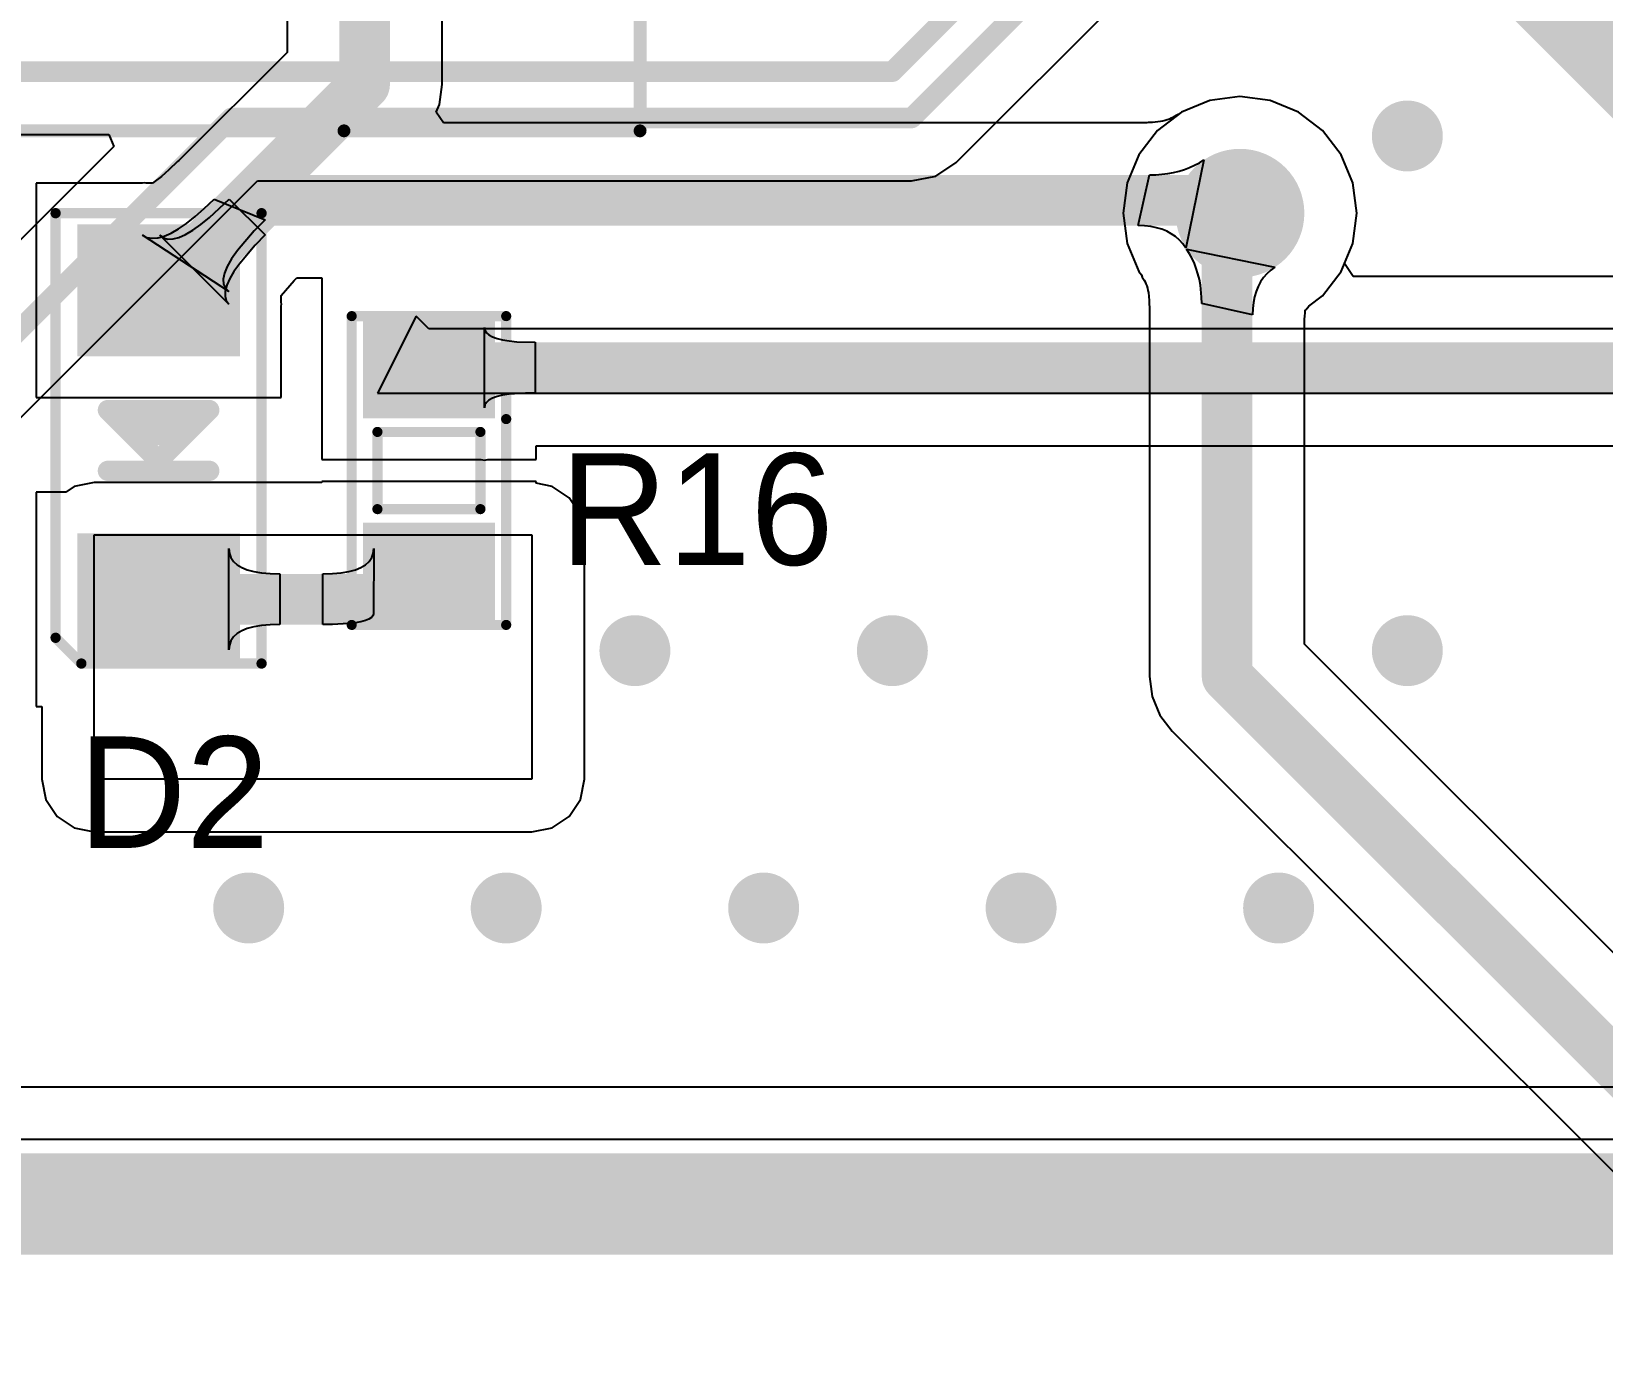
# Model space of a CAD drawing. Header units: millimetres. Extents: x -0.28 to 4.38, y -0.01 to 4.88.
# Drawn here: x 1.456 to 2.066, y 3.223 to 3.736 of the extents above; entities that cross this region are included whole.
import ezdxf

# ---------------------------------------------------------------- set-up
doc = ezdxf.new("R2010")
doc.units = ezdxf.units.MM
doc.header["$MEASUREMENT"] = 0
for name, color, linetype in [('BottomLayer', 5, 'Continuous'), ('BottomSolder', 6, 'Continuous'), ('MultiLayer', 9, 'Continuous'), ('PadHoleLayer', 156, 'Continuous'), ('TopLayer', 1, 'Continuous'), ('TopOverlay', 2, 'Continuous'), ('TopPaste', 8, 'Continuous'), ('TopSolder', 216, 'Continuous'), ('ViaHoleLayer', 16, 'Continuous')]:
    doc.layers.add(name, color=color, linetype=linetype)

# ---------------------------------------------------------------- blocks, each defined once
blk = doc.blocks.new('USB_C3_23')
at = {"layer": 'BottomLayer'}
for points, const_width in [([(-0.066, 0.0635, 1), (-0.036, 0.0635, 1)], 0.03), ([(0.033, 0.0635, 1), (0.063, 0.0635, 1)], 0.03), ([(-0.26, -0.02, 1), (-0.21, -0.02, 1)], 0.05), ([(0.22, -0.02, 1), (0.27, -0.02, 1)], 0.05), ([(-0.26, -0.07, 1), (-0.21, -0.07, 1)], 0.05), ([(0.22, -0.07, 1), (0.27, -0.07, 1)], 0.05), ([(-0.066, -0.0625, 1), (-0.036, -0.0625, 1)], 0.03), ([(0.033, -0.0635, 1), (0.063, -0.0635, 1)], 0.03)]:
    blk.add_lwpolyline(points, format="xyb", close=True, dxfattribs=dict(at, const_width=const_width))
at = {"layer": 'BottomLayer', "const_width": 0.1}
for points in [[(-0.235, -0.07), (-0.235, -0.02)], [(0.245, -0.07), (0.245, -0.02)]]:
    blk.add_lwpolyline(points, dxfattribs=at)
at = {"layer": 'BottomSolder'}
for points, const_width in [([(-0.067, 0.0635, 1), (-0.035, 0.0635, 1)], 0.032), ([(0.032, 0.0635, 1), (0.064, 0.0635, 1)], 0.032), ([(-0.261, -0.02, 1), (-0.209, -0.02, 1)], 0.052), ([(0.219, -0.02, 1), (0.271, -0.02, 1)], 0.052), ([(-0.261, -0.07, 1), (-0.209, -0.07, 1)], 0.052), ([(0.219, -0.07, 1), (0.271, -0.07, 1)], 0.052), ([(-0.067, -0.0625, 1), (-0.035, -0.0625, 1)], 0.032), ([(0.032, -0.0635, 1), (0.064, -0.0635, 1)], 0.032)]:
    blk.add_lwpolyline(points, format="xyb", close=True, dxfattribs=dict(at, const_width=const_width))
at = {"layer": 'BottomSolder', "const_width": 0.104}
for points in [[(-0.235, -0.07), (-0.235, -0.02)], [(0.245, -0.07), (0.245, -0.02)]]:
    blk.add_lwpolyline(points, dxfattribs=at)
at = {"layer": 'MultiLayer'}
for points, const_width in [([(-0.066, 0.0635, 1), (-0.036, 0.0635, 1)], 0.03), ([(0.033, 0.0635, 1), (0.063, 0.0635, 1)], 0.03), ([(-0.26, -0.02, 1), (-0.21, -0.02, 1)], 0.05), ([(0.22, -0.02, 1), (0.27, -0.02, 1)], 0.05), ([(-0.26, -0.07, 1), (-0.21, -0.07, 1)], 0.05), ([(0.22, -0.07, 1), (0.27, -0.07, 1)], 0.05), ([(-0.066, -0.0625, 1), (-0.036, -0.0625, 1)], 0.03), ([(0.033, -0.0635, 1), (0.063, -0.0635, 1)], 0.03)]:
    blk.add_lwpolyline(points, format="xyb", close=True, dxfattribs=dict(at, const_width=const_width))
at = {"layer": 'MultiLayer', "const_width": 0.1}
for points in [[(-0.235, -0.07), (-0.235, -0.02)], [(0.245, -0.07), (0.245, -0.02)]]:
    blk.add_lwpolyline(points, dxfattribs=at)
at = {"layer": 'PadHoleLayer'}
for points, const_width in [([(-0.05887, 0.0635, 1), (-0.04313, 0.0635, 1)], 0.01575), ([(0.04013, 0.0635, 1), (0.05587, 0.0635, 1)], 0.01575), ([(-0.21285, -0.04254), (-0.21285, -0.04746, -1), (-0.25715, -0.04746), (-0.25715, -0.04254, -1)], 0.01476), ([(0.26715, -0.04254), (0.26715, -0.04746, -1), (0.22285, -0.04746), (0.22285, -0.04254, -1)], 0.01476), ([(-0.05887, -0.0625, 1), (-0.04313, -0.0625, 1)], 0.01575), ([(0.04013, -0.0635, 1), (0.05587, -0.0635, 1)], 0.01575)]:
    blk.add_lwpolyline(points, format="xyb", close=True, dxfattribs=dict(at, const_width=const_width))
at = {"layer": 'TopLayer'}
for points, const_width in [([(-0.066, 0.0635, 1), (-0.036, 0.0635, 1)], 0.03), ([(0.033, 0.0635, 1), (0.063, 0.0635, 1)], 0.03), ([(-0.26, -0.02, 1), (-0.21, -0.02, 1)], 0.05), ([(0.22, -0.02, 1), (0.27, -0.02, 1)], 0.05), ([(-0.26, -0.07, 1), (-0.21, -0.07, 1)], 0.05), ([(0.22, -0.07, 1), (0.27, -0.07, 1)], 0.05), ([(-0.066, -0.0625, 1), (-0.036, -0.0625, 1)], 0.03), ([(0.033, -0.0635, 1), (0.063, -0.0635, 1)], 0.03)]:
    blk.add_lwpolyline(points, format="xyb", close=True, dxfattribs=dict(at, const_width=const_width))
at = {"layer": 'TopLayer', "const_width": 0.1}
for points in [[(-0.235, -0.07), (-0.235, -0.02)], [(0.245, -0.07), (0.245, -0.02)]]:
    blk.add_lwpolyline(points, dxfattribs=at)
at = {"layer": 'TopOverlay', "const_width": 0.005}
for points in [[(-0.24, 0.21), (0.24, 0.21)], [(-0.24, 0.21), (-0.24, 0.1855)], [(0.24, -0.2345), (0.24, 0.21)], [(-0.24, -0.1445), (-0.24, 0.1855)], [(-0.165, 0.0855), (-0.095, 0.1555)], [(-0.095, 0.1555), (0.065, 0.1555)], [(0.065, 0.1555), (0.095, 0.1555)], [(0.095, 0.1555), (0.165, 0.0855)], [(-0.145, 0.0755), (-0.085, 0.1355)], [(-0.085, 0.1355), (0.085, 0.1355)], [(0.085, 0.1355), (0.145, 0.0755)], [(-0.165, -0.1445), (-0.165, 0.0855)], [(0.165, -0.1445), (0.165, 0.0855)], [(-0.145, -0.1245), (-0.145, 0.0755)], [(0.145, -0.1245), (0.145, 0.0755)], [(-0.105, 0.0355), (0.095, 0.0355)], [(-0.105, -0.0345), (-0.105, 0.0355)], [(0.095, -0.0345), (0.095, 0.0355)], [(-0.105, -0.0345), (0.095, -0.0345)], [(-0.145, -0.1245), (0.145, -0.1245)], [(-0.24, -0.2345), (-0.24, -0.1445)], [(-0.165, -0.1445), (0.165, -0.1445)], [(-0.24, -0.2345), (0.24, -0.2345)], [(-0.165, -0.2345), (0.125, -0.2345)]]:
    blk.add_lwpolyline(points, dxfattribs=at)
at = {"layer": 'TopOverlay', "const_width": 0.0025}
for points in [[(-0.24125, 0.21, 1), (-0.23875, 0.21, 1)], [(-0.24125, 0.21, 1), (-0.23875, 0.21, 1)], [(0.23875, 0.21, 1), (0.24125, 0.21, 1)], [(0.23875, 0.21, 1), (0.24125, 0.21, 1)], [(-0.24125, 0.1855, 1), (-0.23875, 0.1855, 1)], [(-0.24125, 0.1855, 1), (-0.23875, 0.1855, 1)], [(-0.09625, 0.1555, 1), (-0.09375, 0.1555, 1)], [(-0.09625, 0.1555, 1), (-0.09375, 0.1555, 1)], [(0.06375, 0.1555, 1), (0.06625, 0.1555, 1)], [(0.06375, 0.1555, 1), (0.06625, 0.1555, 1)], [(0.09375, 0.1555, 1), (0.09625, 0.1555, 1)], [(0.09375, 0.1555, 1), (0.09625, 0.1555, 1)], [(-0.08625, 0.1355, 1), (-0.08375, 0.1355, 1)], [(-0.08625, 0.1355, 1), (-0.08375, 0.1355, 1)], [(0.08375, 0.1355, 1), (0.08625, 0.1355, 1)], [(0.08375, 0.1355, 1), (0.08625, 0.1355, 1)], [(-0.16625, 0.0855, 1), (-0.16375, 0.0855, 1)], [(-0.16625, 0.0855, 1), (-0.16375, 0.0855, 1)], [(0.16375, 0.0855, 1), (0.16625, 0.0855, 1)], [(0.16375, 0.0855, 1), (0.16625, 0.0855, 1)], [(-0.14625, 0.0755, 1), (-0.14375, 0.0755, 1)], [(-0.14625, 0.0755, 1), (-0.14375, 0.0755, 1)], [(0.14375, 0.0755, 1), (0.14625, 0.0755, 1)], [(0.14375, 0.0755, 1), (0.14625, 0.0755, 1)], [(-0.10625, 0.0355, 1), (-0.10375, 0.0355, 1)], [(-0.10625, 0.0355, 1), (-0.10375, 0.0355, 1)], [(0.09375, 0.0355, 1), (0.09625, 0.0355, 1)], [(0.09375, 0.0355, 1), (0.09625, 0.0355, 1)], [(-0.10625, -0.0345, 1), (-0.10375, -0.0345, 1)], [(-0.10625, -0.0345, 1), (-0.10375, -0.0345, 1)], [(0.09375, -0.0345, 1), (0.09625, -0.0345, 1)], [(0.09375, -0.0345, 1), (0.09625, -0.0345, 1)], [(-0.14625, -0.1245, 1), (-0.14375, -0.1245, 1)], [(-0.14625, -0.1245, 1), (-0.14375, -0.1245, 1)], [(0.14375, -0.1245, 1), (0.14625, -0.1245, 1)], [(0.14375, -0.1245, 1), (0.14625, -0.1245, 1)], [(-0.24125, -0.1445, 1), (-0.23875, -0.1445, 1)], [(-0.24125, -0.1445, 1), (-0.23875, -0.1445, 1)], [(-0.16625, -0.1445, 1), (-0.16375, -0.1445, 1)], [(-0.16625, -0.1445, 1), (-0.16375, -0.1445, 1)], [(0.16375, -0.1445, 1), (0.16625, -0.1445, 1)], [(0.16375, -0.1445, 1), (0.16625, -0.1445, 1)], [(-0.24125, -0.2345, 1), (-0.23875, -0.2345, 1)], [(-0.24125, -0.2345, 1), (-0.23875, -0.2345, 1)], [(-0.16625, -0.2345, 1), (-0.16375, -0.2345, 1)], [(0.12375, -0.2345, 1), (0.12625, -0.2345, 1)], [(0.23875, -0.2345, 1), (0.24125, -0.2345, 1)], [(0.23875, -0.2345, 1), (0.24125, -0.2345, 1)]]:
    blk.add_lwpolyline(points, format="xyb", close=True, dxfattribs=at)
at = {"layer": 'TopSolder'}
for points, const_width in [([(-0.067, 0.0635, 1), (-0.035, 0.0635, 1)], 0.032), ([(0.032, 0.0635, 1), (0.064, 0.0635, 1)], 0.032), ([(-0.261, -0.02, 1), (-0.209, -0.02, 1)], 0.052), ([(0.219, -0.02, 1), (0.271, -0.02, 1)], 0.052), ([(-0.261, -0.07, 1), (-0.209, -0.07, 1)], 0.052), ([(0.219, -0.07, 1), (0.271, -0.07, 1)], 0.052), ([(-0.067, -0.0625, 1), (-0.035, -0.0625, 1)], 0.032), ([(0.032, -0.0635, 1), (0.064, -0.0635, 1)], 0.032)]:
    blk.add_lwpolyline(points, format="xyb", close=True, dxfattribs=dict(at, const_width=const_width))
at = {"layer": 'TopSolder', "const_width": 0.104}
for points in [[(-0.235, -0.07), (-0.235, -0.02)], [(0.245, -0.07), (0.245, -0.02)]]:
    blk.add_lwpolyline(points, dxfattribs=at)
blk = doc.blocks.new('RES_SMD_0603_BIG_50')
at = {"layer": 'TopLayer'}
for points in [[(-0.05575, -0.02165), (-0.02425, -0.02165), (-0.05575, 0.02165), (-0.02425, 0.02165)], [(0.02425, -0.02165), (0.05575, -0.02165), (0.02425, 0.02165), (0.05575, 0.02165)]]:
    blk.add_solid(points, dxfattribs=at)
at = {"layer": 'TopOverlay', "const_width": 0.00394}
for points in [[(-0.06, 0.03), (0.06, 0.03)], [(-0.06, 0.03), (-0.06, -0.03)], [(0.06, 0.03), (0.06, -0.03)], [(-0.015, 0.02), (0.015, 0.02)], [(-0.015, 0.02), (-0.015, -0.02)], [(0.015, 0.02), (0.015, -0.02)], [(-0.015, -0.02), (0.015, -0.02)], [(-0.06, -0.03), (0.02, -0.03)], [(0.02, -0.03), (0.06, -0.03)]]:
    blk.add_lwpolyline(points, dxfattribs=at)
at = {"layer": 'TopOverlay', "const_width": 0.00197}
for points in [[(-0.06098, 0.03, 1), (-0.05902, 0.03, 1)], [(-0.06098, 0.03, 1), (-0.05902, 0.03, 1)], [(0.05902, 0.03, 1), (0.06098, 0.03, 1)], [(0.05902, 0.03, 1), (0.06098, 0.03, 1)], [(-0.01599, 0.02, 1), (-0.01402, 0.02, 1)], [(-0.01599, 0.02, 1), (-0.01402, 0.02, 1)], [(0.01401, 0.02, 1), (0.01598, 0.02, 1)], [(0.01401, 0.02, 1), (0.01598, 0.02, 1)], [(-0.01599, -0.02, 1), (-0.01402, -0.02, 1)], [(-0.01599, -0.02, 1), (-0.01402, -0.02, 1)], [(0.01401, -0.02, 1), (0.01598, -0.02, 1)], [(0.01401, -0.02, 1), (0.01598, -0.02, 1)], [(-0.06098, -0.03, 1), (-0.05902, -0.03, 1)], [(-0.06098, -0.03, 1), (-0.05902, -0.03, 1)], [(0.01901, -0.03, 1), (0.02098, -0.03, 1)], [(0.01901, -0.03, 1), (0.02098, -0.03, 1)], [(0.05902, -0.03, 1), (0.06098, -0.03, 1)], [(0.05902, -0.03, 1), (0.06098, -0.03, 1)]]:
    blk.add_lwpolyline(points, format="xyb", close=True, dxfattribs=at)
at = {"layer": 'TopPaste'}
for points in [[(-0.05575, -0.02165), (-0.02425, -0.02165), (-0.05575, 0.02165), (-0.02425, 0.02165)], [(0.02425, -0.02165), (0.05575, -0.02165), (0.02425, 0.02165), (0.05575, 0.02165)]]:
    blk.add_solid(points, dxfattribs=at)
at = {"layer": 'TopSolder'}
for points in [[(-0.05975, -0.02565), (-0.02025, -0.02565), (-0.05975, 0.02565), (-0.02025, 0.02565)], [(0.02025, -0.02565), (0.05975, -0.02565), (0.02025, 0.02565), (0.05975, 0.02565)]]:
    blk.add_solid(points, dxfattribs=at)
blk = doc.blocks.new('DIO_SMD_123_57')
at = {"layer": 'TopLayer'}
for points in [[(-0.08165, 0.02756), (-0.08165, -0.02756), (-0.03835, 0.02756), (-0.03835, -0.02756)], [(0.08165, 0.02756), (0.03835, 0.02756), (0.08165, -0.02756), (0.03835, -0.02756)]]:
    blk.add_solid(points, dxfattribs=at)
at = {"layer": 'TopOverlay'}
for points, const_width in [([(-0.075, 0.04), (-0.085, 0.03)], 0.004), ([(-0.075, 0.04), (0.09, 0.04)], 0.004), ([(0.09, 0.04), (0.09, -0.04)], 0.004), ([(-0.085, 0.03), (-0.085, -0.04)], 0.004), ([(-0.01012, 0.01969), (-0.01012, -0.01969)], 0.00787), ([(0.0135, 0.01969), (-0.00618, 0)], 0.00787), ([(0.0135, 0.01969), (0.0135, -0.01969)], 0.00787), ([(0.00957, 0.01181), (0.00957, -0.01181)], 0.00787), ([(0.00366, 0.00591), (0.00366, -0.00591)], 0.00787), ([(-0.00618, 0), (0.0135, -0.01969)], 0.00787), ([(-0.085, -0.04), (0.09, -0.04)], 0.004)]:
    blk.add_lwpolyline(points, dxfattribs=dict(at, const_width=const_width))
for points, const_width in [([(-0.076, 0.04, 1), (-0.074, 0.04, 1)], 0.002), ([(-0.076, 0.04, 1), (-0.074, 0.04, 1)], 0.002), ([(0.089, 0.04, 1), (0.091, 0.04, 1)], 0.002), ([(0.089, 0.04, 1), (0.091, 0.04, 1)], 0.002), ([(-0.086, 0.03, 1), (-0.084, 0.03, 1)], 0.002), ([(-0.086, 0.03, 1), (-0.084, 0.03, 1)], 0.002), ([(-0.01209, 0.01969, 1), (-0.00815, 0.01969, 1)], 0.00394), ([(0.01154, 0.01969, 1), (0.01547, 0.01969, 1)], 0.00394), ([(0.01154, 0.01969, 1), (0.01547, 0.01969, 1)], 0.00394), ([(0.0076, 0.01181, 1), (0.01154, 0.01181, 1)], 0.00394), ([(0.00169, 0.00591, 1), (0.00563, 0.00591, 1)], 0.00394), ([(-0.00815, 0, 1), (-0.00421, 0, 1)], 0.00394), ([(-0.00815, 0, 1), (-0.00421, 0, 1)], 0.00394), ([(0.00169, -0.00591, 1), (0.00563, -0.00591, 1)], 0.00394), ([(0.0076, -0.01181, 1), (0.01154, -0.01181, 1)], 0.00394), ([(-0.01209, -0.01969, 1), (-0.00815, -0.01969, 1)], 0.00394), ([(0.01154, -0.01969, 1), (0.01547, -0.01969, 1)], 0.00394), ([(0.01154, -0.01969, 1), (0.01547, -0.01969, 1)], 0.00394), ([(-0.086, -0.04, 1), (-0.084, -0.04, 1)], 0.002), ([(-0.086, -0.04, 1), (-0.084, -0.04, 1)], 0.002), ([(0.089, -0.04, 1), (0.091, -0.04, 1)], 0.002), ([(0.089, -0.04, 1), (0.091, -0.04, 1)], 0.002)]:
    blk.add_lwpolyline(points, format="xyb", close=True, dxfattribs=dict(at, const_width=const_width))
at = {"layer": 'TopPaste'}
for points in [[(-0.08165, 0.02756), (-0.08165, -0.02756), (-0.03835, 0.02756), (-0.03835, -0.02756)], [(0.08165, 0.02756), (0.03835, 0.02756), (0.08165, -0.02756), (0.03835, -0.02756)]]:
    blk.add_solid(points, dxfattribs=at)
at = {"layer": 'TopSolder'}
for points in [[(-0.08565, 0.03156), (-0.08565, -0.03156), (-0.03435, 0.03156), (-0.03435, -0.03156)], [(0.08565, 0.03156), (0.03435, 0.03156), (0.08565, -0.03156), (0.03435, -0.03156)]]:
    blk.add_solid(points, dxfattribs=at)

msp = doc.modelspace()

# ---------------------------------------------------------------- linework, layer by layer
at = {"layer": 'BottomLayer'}
for p, q in [((1.81476, 3.6847), (1.96559, 3.83553)), ((1.925, 3.71039), (1.91325, 3.70884)), ((1.93675, 3.70884), (1.925, 3.71039)), ((1.90231, 3.70431), (1.89291, 3.69709)), ((1.91325, 3.70884), (1.90231, 3.70431)), ((1.94769, 3.70431), (1.93675, 3.70884)), ((1.95709, 3.69709), (1.94769, 3.70431)), ((1.24014, 3.69553), (1.48567, 3.69553)), ((1.48567, 3.69553), (1.48759, 3.69091)), ((1.89291, 3.69709), (1.88569, 3.68769)), ((1.96431, 3.68769), (1.95709, 3.69709)), ((1.48759, 3.69091), (1.2927, 3.49602)), ((1.88569, 3.68769), (1.88116, 3.67675)), ((1.96884, 3.67675), (1.96431, 3.68769)), ((1.80682, 3.67939), (1.81476, 3.6847)), ((1.33447, 3.46858), (1.54342, 3.67753)), ((1.54342, 3.67753), (1.79746, 3.67753)), ((1.79746, 3.67753), (1.80682, 3.67939)), ((1.88116, 3.67675), (1.87961, 3.665)), ((1.97039, 3.665), (1.96884, 3.67675)), ((1.87961, 3.665), (1.88116, 3.65325)), ((1.96884, 3.65325), (1.97039, 3.665)), ((1.88116, 3.65325), (1.88569, 3.64231)), ((1.9054, 3.64923), (1.90428, 3.65101)), ((1.90428, 3.65101), (1.93858, 3.64401)), ((1.9064, 3.64738), (1.9054, 3.64923)), ((1.96431, 3.64231), (1.96884, 3.65325)), ((1.90728, 3.64545), (1.9064, 3.64738)), ((1.90804, 3.64345), (1.90728, 3.64545)), ((1.90869, 3.64138), (1.90804, 3.64345)), ((1.93858, 3.64401), (1.93692, 3.64281)), ((1.88569, 3.64231), (1.8867, 3.641)), ((1.8867, 3.641), (1.88702, 3.64016)), ((1.88702, 3.64016), (1.88777, 3.63896)), ((1.88777, 3.63896), (1.88813, 3.63829)), ((1.88813, 3.63829), (1.88846, 3.63757)), ((1.88846, 3.63757), (1.88876, 3.63678)), ((1.90922, 3.63923), (1.90869, 3.64138)), ((1.90963, 3.637), (1.90922, 3.63923)), ((1.9101, 3.63233), (1.90963, 3.637)), ((1.93299, 3.63833), (1.93203, 3.63655)), ((1.93412, 3.63997), (1.93299, 3.63833)), ((1.93543, 3.64146), (1.93412, 3.63997)), ((1.93692, 3.64281), (1.93543, 3.64146)), ((1.95709, 3.63291), (1.96431, 3.64231)), ((1.88876, 3.63678), (1.88904, 3.63591)), ((1.88904, 3.63591), (1.88927, 3.63493)), ((1.88927, 3.63493), (1.88942, 3.63412)), ((1.88942, 3.63412), (1.88973, 3.63106)), ((1.88973, 3.63106), (1.88977, 3.62939)), ((1.91016, 3.62988), (1.9101, 3.63233)), ((1.93063, 3.63255), (1.93019, 3.63034)), ((1.93124, 3.63462), (1.93063, 3.63255)), ((1.93203, 3.63655), (1.93124, 3.63462)), ((1.95177, 3.62882), (1.95709, 3.63291)), ((1.88977, 3.62939), (1.8899, 3.62882)), ((1.8899, 3.62882), (1.8899, 3.485)), ((1.92984, 3.62547), (1.91016, 3.62988)), ((1.92993, 3.62798), (1.92984, 3.62547)), ((1.93019, 3.63034), (1.92993, 3.62798)), ((1.9501, 3.62425), (1.95022, 3.62476)), ((1.95022, 3.62476), (1.95028, 3.6265)), ((1.95028, 3.6265), (1.95036, 3.62724)), ((1.95036, 3.62724), (1.95039, 3.62739)), ((1.95039, 3.62739), (1.95054, 3.62749)), ((1.95054, 3.62749), (1.95177, 3.62882)), ((1.9501, 3.49747), (1.9501, 3.62425)), ((2.21628, 3.23128), (1.9501, 3.49747)), ((1.8899, 3.485), (1.89093, 3.47721)), ((1.89093, 3.47721), (1.89393, 3.46995)), ((1.89393, 3.46995), (1.89872, 3.46372)), ((1.89872, 3.46372), (2.1649, 3.19753))]:
    msp.add_line(p, q, dxfattribs=at)
for points, const_width in [([(1.79, 3.72), (1.93, 3.86)], 0.008), ([(1.79746, 3.702), (1.95546, 3.86)], 0.008), ([(1.23, 3.72), (1.79, 3.72)], 0.008), ([(1.31, 3.47872), (1.53328, 3.702)], 0.008), ([(1.53328, 3.702), (1.79746, 3.702)], 0.008), ([(1.92, 3.485), (1.92, 3.65)], 0.01969), ([(1.92, 3.485), (2.195, 3.21)], 0.01969)]:
    msp.add_lwpolyline(points, dxfattribs=dict(at, const_width=const_width))
for points, const_width in [([(1.788, 3.72, 1), (1.792, 3.72, 1)], 0.004), ([(1.788, 3.72, 1), (1.792, 3.72, 1)], 0.004), ([(1.53128, 3.702, 1), (1.53528, 3.702, 1)], 0.004), ([(1.53128, 3.702, 1), (1.53528, 3.702, 1)], 0.004), ([(1.79546, 3.702, 1), (1.79946, 3.702, 1)], 0.004), ([(1.79546, 3.702, 1), (1.79946, 3.702, 1)], 0.004), ([(1.98311, 3.695, 1), (1.99689, 3.695, 1)], 0.01378), ([(1.9125, 3.665, 1), (1.9375, 3.665, 1)], 0.025), ([(1.91508, 3.65, 1), (1.92492, 3.65, 1)], 0.00984), ([(1.68311, 3.495, 1), (1.69689, 3.495, 1)], 0.01378), ([(1.78311, 3.495, 1), (1.79689, 3.495, 1)], 0.01378), ([(1.98311, 3.495, 1), (1.99689, 3.495, 1)], 0.01378), ([(1.91508, 3.485, 1), (1.92492, 3.485, 1)], 0.00984), ([(1.91508, 3.485, 1), (1.92492, 3.485, 1)], 0.00984), ([(1.53311, 3.395, 1), (1.54689, 3.395, 1)], 0.01378), ([(1.63311, 3.395, 1), (1.64689, 3.395, 1)], 0.01378), ([(1.73311, 3.395, 1), (1.74689, 3.395, 1)], 0.01378), ([(1.83311, 3.395, 1), (1.84689, 3.395, 1)], 0.01378), ([(1.93311, 3.395, 1), (1.94689, 3.395, 1)], 0.01378)]:
    msp.add_lwpolyline(points, format="xyb", close=True, dxfattribs=dict(at, const_width=const_width))
at = {"layer": 'MultiLayer'}
for points, const_width in [([(1.98311, 3.695, 1), (1.99689, 3.695, 1)], 0.01378), ([(1.9125, 3.665, 1), (1.9375, 3.665, 1)], 0.025), ([(1.68311, 3.495, 1), (1.69689, 3.495, 1)], 0.01378), ([(1.78311, 3.495, 1), (1.79689, 3.495, 1)], 0.01378), ([(1.98311, 3.495, 1), (1.99689, 3.495, 1)], 0.01378), ([(1.53311, 3.395, 1), (1.54689, 3.395, 1)], 0.01378), ([(1.63311, 3.395, 1), (1.64689, 3.395, 1)], 0.01378), ([(1.73311, 3.395, 1), (1.74689, 3.395, 1)], 0.01378), ([(1.83311, 3.395, 1), (1.84689, 3.395, 1)], 0.01378), ([(1.93311, 3.395, 1), (1.94689, 3.395, 1)], 0.01378)]:
    msp.add_lwpolyline(points, format="xyb", close=True, dxfattribs=dict(at, const_width=const_width))
at = {"layer": 'TopLayer'}
for p, q in [((1.6151, 3.715), (1.6151, 3.965)), ((1.5549, 3.95253), (1.5549, 3.72747)), ((1.5549, 3.72747), (1.5129, 3.68547)), ((1.61407, 3.70721), (1.6151, 3.715)), ((1.925, 3.71039), (1.91325, 3.70884)), ((1.93675, 3.70884), (1.925, 3.71039)), ((1.61285, 3.70426), (1.61407, 3.70721)), ((1.61563, 3.7001), (1.61285, 3.70426)), ((1.90231, 3.70431), (1.901, 3.7033)), ((1.91325, 3.70884), (1.90231, 3.70431)), ((1.94769, 3.70431), (1.93675, 3.70884)), ((1.95709, 3.69709), (1.94769, 3.70431)), ((1.88882, 3.7001), (1.61563, 3.7001)), ((1.88939, 3.70023), (1.88882, 3.7001)), ((1.89106, 3.70027), (1.88939, 3.70023)), ((1.89412, 3.70058), (1.89106, 3.70027)), ((1.89493, 3.70073), (1.89412, 3.70058)), ((1.89591, 3.70096), (1.89493, 3.70073)), ((1.89678, 3.70124), (1.89591, 3.70096)), ((1.89757, 3.70154), (1.89678, 3.70124)), ((1.89829, 3.70187), (1.89757, 3.70154)), ((1.89895, 3.70223), (1.89829, 3.70187)), ((1.90016, 3.70298), (1.89895, 3.70223)), ((1.901, 3.7033), (1.90016, 3.70298)), ((1.96431, 3.68769), (1.95709, 3.69709)), ((1.91101, 3.68572), (1.90401, 3.65142)), ((1.90923, 3.6846), (1.91101, 3.68572)), ((1.96884, 3.67675), (1.96431, 3.68769)), ((1.50892, 3.6818), (1.50609, 3.6793)), ((1.51238, 3.68514), (1.50892, 3.6818)), ((1.5129, 3.68547), (1.51238, 3.68514)), ((1.88547, 3.66016), (1.88988, 3.67984)), ((1.88988, 3.67984), (1.89233, 3.6799)), ((1.89233, 3.6799), (1.897, 3.68037)), ((1.897, 3.68037), (1.89923, 3.68078)), ((1.89923, 3.68078), (1.90138, 3.68131)), ((1.90138, 3.68131), (1.90345, 3.68196)), ((1.90345, 3.68196), (1.90545, 3.68272)), ((1.90545, 3.68272), (1.90738, 3.6836)), ((1.90738, 3.6836), (1.90923, 3.6846)), ((1.49877, 3.67665), (1.45744, 3.67665)), ((1.45744, 3.67665), (1.45744, 3.59335)), ((1.49963, 3.67678), (1.49877, 3.67665)), ((1.50016, 3.67665), (1.49963, 3.67678)), ((1.50261, 3.67665), (1.50016, 3.67665)), ((1.50371, 3.67741), (1.50261, 3.67665)), ((1.50609, 3.6793), (1.50371, 3.67741)), ((1.97039, 3.665), (1.96884, 3.67675)), ((1.52275, 3.66681), (1.52653, 3.67045)), ((1.52481, 3.66334), (1.53244, 3.67045)), ((1.52653, 3.67045), (1.54636, 3.66244)), ((1.53244, 3.67045), (1.54636, 3.65653)), ((1.51585, 3.66101), (1.51919, 3.66366)), ((1.51919, 3.66366), (1.52275, 3.66681)), ((1.52141, 3.66059), (1.52481, 3.66334)), ((1.54636, 3.66244), (1.54218, 3.65813)), ((1.96884, 3.65325), (1.97039, 3.665)), ((1.53232, 3.6346), (1.49869, 3.65641)), ((1.49869, 3.65641), (1.50048, 3.65558)), ((1.50048, 3.65558), (1.50249, 3.65524)), ((1.50249, 3.65524), (1.50472, 3.6554)), ((1.50472, 3.6554), (1.50717, 3.65605)), ((1.53232, 3.6296), (1.50551, 3.65641)), ((1.50551, 3.65641), (1.50694, 3.65539)), ((1.50694, 3.65539), (1.50865, 3.65491)), ((1.50717, 3.65605), (1.50984, 3.65721)), ((1.50984, 3.65721), (1.51273, 3.65886)), ((1.51064, 3.65497), (1.51291, 3.65557)), ((1.51273, 3.65886), (1.51585, 3.66101)), ((1.51291, 3.65557), (1.51546, 3.6567)), ((1.51546, 3.6567), (1.5183, 3.65837)), ((1.5183, 3.65837), (1.52141, 3.66059)), ((1.54218, 3.65813), (1.53568, 3.65052)), ((1.54636, 3.65653), (1.54253, 3.65258)), ((1.88798, 3.66007), (1.88547, 3.66016)), ((1.89034, 3.65981), (1.88798, 3.66007)), ((1.89255, 3.65937), (1.89034, 3.65981)), ((1.89462, 3.65876), (1.89255, 3.65937)), ((1.89655, 3.65797), (1.89462, 3.65876)), ((1.89833, 3.65701), (1.89655, 3.65797)), ((1.89997, 3.65588), (1.89833, 3.65701)), ((1.90146, 3.65457), (1.89997, 3.65588)), ((1.50865, 3.65491), (1.51064, 3.65497)), ((1.53568, 3.65052), (1.53336, 3.64723)), ((1.54253, 3.65258), (1.53649, 3.64551)), ((1.90281, 3.65308), (1.90146, 3.65457)), ((1.90401, 3.65142), (1.90281, 3.65308)), ((1.96559, 3.64539), (1.96884, 3.65325)), ((1.53164, 3.64427), (1.53055, 3.64166)), ((1.53336, 3.64723), (1.53164, 3.64427)), ((1.53649, 3.64551), (1.53428, 3.64239)), ((1.96893, 3.64039), (1.96559, 3.64539)), ((1.53055, 3.64166), (1.53007, 3.63939)), ((1.53007, 3.63939), (1.5302, 3.63745)), ((1.5302, 3.63745), (1.53095, 3.63586)), ((1.53147, 3.637), (1.53087, 3.63473)), ((1.53261, 3.63956), (1.53147, 3.637)), ((1.53428, 3.64239), (1.53261, 3.63956)), ((1.55259, 3.63295), (1.55763, 3.63885)), ((1.55763, 3.63885), (1.55864, 3.6399)), ((1.55864, 3.6399), (1.56835, 3.6399)), ((1.56835, 3.6399), (1.56835, 3.56925)), ((2.62, 3.64039), (1.96893, 3.64039)), ((1.53087, 3.63473), (1.53082, 3.63274)), ((1.53082, 3.63274), (1.5313, 3.63103)), ((1.53095, 3.63586), (1.53232, 3.6346)), ((1.5313, 3.63103), (1.53232, 3.6296)), ((1.55256, 3.63291), (1.55259, 3.63295)), ((1.55256, 3.63036), (1.55256, 3.63291)), ((1.55271, 3.6296), (1.55256, 3.63036)), ((1.55256, 3.62884), (1.55271, 3.6296)), ((1.55256, 3.59335), (1.55256, 3.62884)), ((1.605, 3.625), (1.59, 3.595)), ((1.61, 3.62), (1.605, 3.625)), ((2.62, 3.62), (1.61, 3.62)), ((1.63153, 3.58937), (1.63153, 3.62063)), ((1.63153, 3.62063), (1.63173, 3.61953)), ((1.63173, 3.61953), (1.63232, 3.61855)), ((1.63232, 3.61855), (1.63331, 3.61768)), ((1.63331, 3.61768), (1.63468, 3.61693)), ((1.63468, 3.61693), (1.63645, 3.61629)), ((1.63645, 3.61629), (1.63862, 3.61577)), ((1.63862, 3.61577), (1.64118, 3.61536)), ((1.64118, 3.61536), (1.64413, 3.61507)), ((1.64413, 3.61507), (1.65122, 3.61484)), ((1.65122, 3.61484), (1.65122, 3.59516)), ((1.59, 3.595), (2.57, 3.595)), ((1.63862, 3.59423), (1.63645, 3.59371)), ((1.64118, 3.59464), (1.63862, 3.59423)), ((1.64748, 3.5951), (1.64118, 3.59464)), ((1.65122, 3.59516), (1.64748, 3.5951)), ((1.45744, 3.59335), (1.55256, 3.59335)), ((1.63173, 3.59047), (1.63153, 3.58937)), ((1.63232, 3.59145), (1.63173, 3.59047)), ((1.63331, 3.59232), (1.63232, 3.59145)), ((1.63468, 3.59307), (1.63331, 3.59232)), ((1.63645, 3.59371), (1.63468, 3.59307)), ((1.65165, 3.56925), (1.65165, 3.57461)), ((1.65165, 3.57461), (2.56155, 3.57461)), ((1.56835, 3.56925), (1.63017, 3.56925)), ((1.63017, 3.56925), (1.63153, 3.56898)), ((1.63153, 3.56898), (1.6329, 3.56925)), ((1.6329, 3.56925), (1.65165, 3.56925)), ((1.4722, 3.55884), (1.46892, 3.55665)), ((1.48, 3.56039), (1.4722, 3.55884)), ((1.56835, 3.56039), (1.48, 3.56039)), ((1.65165, 3.56075), (1.56835, 3.56075)), ((1.56835, 3.56075), (1.56835, 3.56039)), ((1.65165, 3.56006), (1.65165, 3.56075)), ((1.6578, 3.55884), (1.65165, 3.56006)), ((1.66442, 3.55442), (1.6578, 3.55884)), ((1.46892, 3.55665), (1.45744, 3.55665)), ((1.45744, 3.55665), (1.45744, 3.47335)), ((1.66884, 3.5478), (1.66442, 3.55442)), ((1.67039, 3.54), (1.66884, 3.5478)), ((1.48, 3.445), (1.48, 3.54)), ((1.48, 3.54), (1.65, 3.54)), ((1.65, 3.54), (1.65, 3.445)), ((1.67039, 3.445), (1.67039, 3.54)), ((1.53232, 3.49532), (1.53232, 3.53469)), ((1.53232, 3.53469), (1.53252, 3.53281)), ((1.58838, 3.53281), (1.58859, 3.53469)), ((1.58859, 3.53469), (1.58847, 3.50937)), ((1.53252, 3.53281), (1.53311, 3.53114)), ((1.53311, 3.53114), (1.5341, 3.52967)), ((1.5341, 3.52967), (1.53549, 3.52839)), ((1.53549, 3.52839), (1.53727, 3.5273)), ((1.53727, 3.5273), (1.53945, 3.52642)), ((1.58143, 3.52642), (1.58361, 3.5273)), ((1.58361, 3.5273), (1.5854, 3.52839)), ((1.5854, 3.52839), (1.58678, 3.52967)), ((1.58678, 3.52967), (1.58778, 3.53114)), ((1.58778, 3.53114), (1.58838, 3.53281)), ((1.53945, 3.52642), (1.54202, 3.52573)), ((1.54202, 3.52573), (1.54499, 3.52524)), ((1.54499, 3.52524), (1.54836, 3.52494)), ((1.54836, 3.52494), (1.55212, 3.52484)), ((1.55212, 3.52484), (1.55212, 3.50516)), ((1.56878, 3.52484), (1.57254, 3.52494)), ((1.56878, 3.50516), (1.56878, 3.52484)), ((1.57254, 3.52494), (1.5759, 3.52524)), ((1.5759, 3.52524), (1.57886, 3.52573)), ((1.57886, 3.52573), (1.58143, 3.52642)), ((1.58847, 3.50937), (1.58827, 3.50857)), ((1.53727, 3.5027), (1.53549, 3.50161)), ((1.53945, 3.50358), (1.53727, 3.5027)), ((1.54202, 3.50427), (1.53945, 3.50358)), ((1.54499, 3.50476), (1.54202, 3.50427)), ((1.54836, 3.50506), (1.54499, 3.50476)), ((1.55212, 3.50516), (1.54836, 3.50506)), ((1.57252, 3.5052), (1.56878, 3.50516)), ((1.57882, 3.50554), (1.57252, 3.5052)), ((1.58138, 3.50583), (1.57882, 3.50554)), ((1.58355, 3.50621), (1.58138, 3.50583)), ((1.58532, 3.50667), (1.58355, 3.50621)), ((1.58669, 3.50722), (1.58532, 3.50667)), ((1.58768, 3.50785), (1.58669, 3.50722)), ((1.58827, 3.50857), (1.58768, 3.50785)), ((1.53252, 3.49719), (1.53232, 3.49532)), ((1.53311, 3.49886), (1.53252, 3.49719)), ((1.5341, 3.50033), (1.53311, 3.49886)), ((1.53549, 3.50161), (1.5341, 3.50033)), ((1.45744, 3.47335), (1.45961, 3.47335)), ((1.45961, 3.47335), (1.45961, 3.445)), ((1.45961, 3.445), (1.46116, 3.4372)), ((1.65, 3.445), (1.48, 3.445)), ((1.66884, 3.4372), (1.67039, 3.445)), ((1.46116, 3.4372), (1.46558, 3.43058)), ((1.66442, 3.43058), (1.66884, 3.4372)), ((1.46558, 3.43058), (1.4722, 3.42616)), ((1.6578, 3.42616), (1.66442, 3.43058)), ((1.4722, 3.42616), (1.48, 3.42461)), ((1.48, 3.42461), (1.65, 3.42461)), ((1.65, 3.42461), (1.6578, 3.42616)), ((2.25961, 3.32539), (1.32539, 3.32539)), ((2.285, 3.305), (1.195, 3.305))]:
    msp.add_line(p, q, dxfattribs=at)
for points, const_width in [([(1.585, 3.715), (1.585, 3.965)], 0.01969), ([(1.9135, 3.8865), (2.1025, 3.6975)], 0.04), ([(1.54295, 3.67295), (1.585, 3.715)], 0.01969), ([(1.505, 3.635), (1.54295, 3.67295)], 0.01969), ([(1.51091, 3.635), (1.54591, 3.67)], 0.01969), ([(1.54591, 3.67), (1.92, 3.67)], 0.01969), ([(1.92, 3.67), (1.925, 3.665)], 0.01969), ([(1.505, 3.635), (1.51091, 3.635)], 0.01969), ([(1.61, 3.605), (2.605, 3.605)], 0.01969), ([(1.59409, 3.515), (1.60409, 3.525)], 0.01969), ([(1.60409, 3.525), (1.61, 3.525)], 0.01969), ([(1.505, 3.515), (1.59409, 3.515)], 0.01969), ([(1.175, 3.28), (2.34357, 3.28)], 0.03937)]:
    msp.add_lwpolyline(points, dxfattribs=dict(at, const_width=const_width))
for points, const_width in [([(1.58008, 3.715, 1), (1.58992, 3.715, 1)], 0.00984), ([(1.58008, 3.715, 1), (1.58992, 3.715, 1)], 0.00984), ([(1.98311, 3.695, 1), (1.99689, 3.695, 1)], 0.01378), ([(1.9125, 3.665, 1), (1.9375, 3.665, 1)], 0.025), ([(1.53803, 3.67295, 1), (1.54787, 3.67295, 1)], 0.00984), ([(1.53803, 3.67295, 1), (1.54787, 3.67295, 1)], 0.00984), ([(1.54098, 3.67, 1), (1.55083, 3.67, 1)], 0.00984), ([(1.54098, 3.67, 1), (1.55083, 3.67, 1)], 0.00984), ([(1.91508, 3.67, 1), (1.92492, 3.67, 1)], 0.00984), ([(1.91508, 3.67, 1), (1.92492, 3.67, 1)], 0.00984), ([(1.92008, 3.665, 1), (1.92992, 3.665, 1)], 0.00984), ([(1.50008, 3.635, 1), (1.50992, 3.635, 1)], 0.00984), ([(1.50008, 3.635, 1), (1.50992, 3.635, 1)], 0.00984), ([(1.50598, 3.635, 1), (1.51583, 3.635, 1)], 0.00984), ([(1.50598, 3.635, 1), (1.51583, 3.635, 1)], 0.00984), ([(1.60508, 3.605, 1), (1.61492, 3.605, 1)], 0.00984), ([(1.59917, 3.525, 1), (1.60902, 3.525, 1)], 0.00984), ([(1.59917, 3.525, 1), (1.60902, 3.525, 1)], 0.00984), ([(1.60508, 3.525, 1), (1.61492, 3.525, 1)], 0.00984), ([(1.50008, 3.515, 1), (1.50992, 3.515, 1)], 0.00984), ([(1.58917, 3.515, 1), (1.59902, 3.515, 1)], 0.00984), ([(1.58917, 3.515, 1), (1.59902, 3.515, 1)], 0.00984), ([(1.68311, 3.495, 1), (1.69689, 3.495, 1)], 0.01378), ([(1.78311, 3.495, 1), (1.79689, 3.495, 1)], 0.01378), ([(1.98311, 3.495, 1), (1.99689, 3.495, 1)], 0.01378), ([(1.53311, 3.395, 1), (1.54689, 3.395, 1)], 0.01378), ([(1.63311, 3.395, 1), (1.64689, 3.395, 1)], 0.01378), ([(1.73311, 3.395, 1), (1.74689, 3.395, 1)], 0.01378), ([(1.83311, 3.395, 1), (1.84689, 3.395, 1)], 0.01378), ([(1.93311, 3.395, 1), (1.94689, 3.395, 1)], 0.01378)]:
    msp.add_lwpolyline(points, format="xyb", close=True, dxfattribs=dict(at, const_width=const_width))
at = {"layer": 'ViaHoleLayer'}
for points, const_width in [([(1.98606, 3.695, 1), (1.99394, 3.695, 1)], 0.00787), ([(1.918, 3.665, 1), (1.932, 3.665, 1)], 0.014), ([(1.68606, 3.495, 1), (1.69394, 3.495, 1)], 0.00787), ([(1.78606, 3.495, 1), (1.79394, 3.495, 1)], 0.00787), ([(1.98606, 3.495, 1), (1.99394, 3.495, 1)], 0.00787), ([(1.53606, 3.395, 1), (1.54394, 3.395, 1)], 0.00787), ([(1.63606, 3.395, 1), (1.64394, 3.395, 1)], 0.00787), ([(1.73606, 3.395, 1), (1.74394, 3.395, 1)], 0.00787), ([(1.83606, 3.395, 1), (1.84394, 3.395, 1)], 0.00787), ([(1.93606, 3.395, 1), (1.94394, 3.395, 1)], 0.00787)]:
    msp.add_lwpolyline(points, format="xyb", close=True, dxfattribs=dict(at, const_width=const_width))

# ---------------------------------------------------------------- block references
for name, p, rotation in [('USB_C3_23', (1.452, 3.9315), 360), ('DIO_SMD_123_57', (1.505, 3.575), 90), ('RES_SMD_0603_BIG_50', (1.61, 3.565), 90)]:
    msp.add_blockref(name, p, dxfattribs=dict(rotation=rotation))

# ---------------------------------------------------------------- texts
at = {"layer": 'TopOverlay'}
for s, p in [('R16', (1.66088, 3.52835)), ('D2', (1.47392, 3.41835))]:
    msp.add_text(s, height=0.043307, dxfattribs=at).set_placement(p)

doc.saveas('drawing.dxf')
